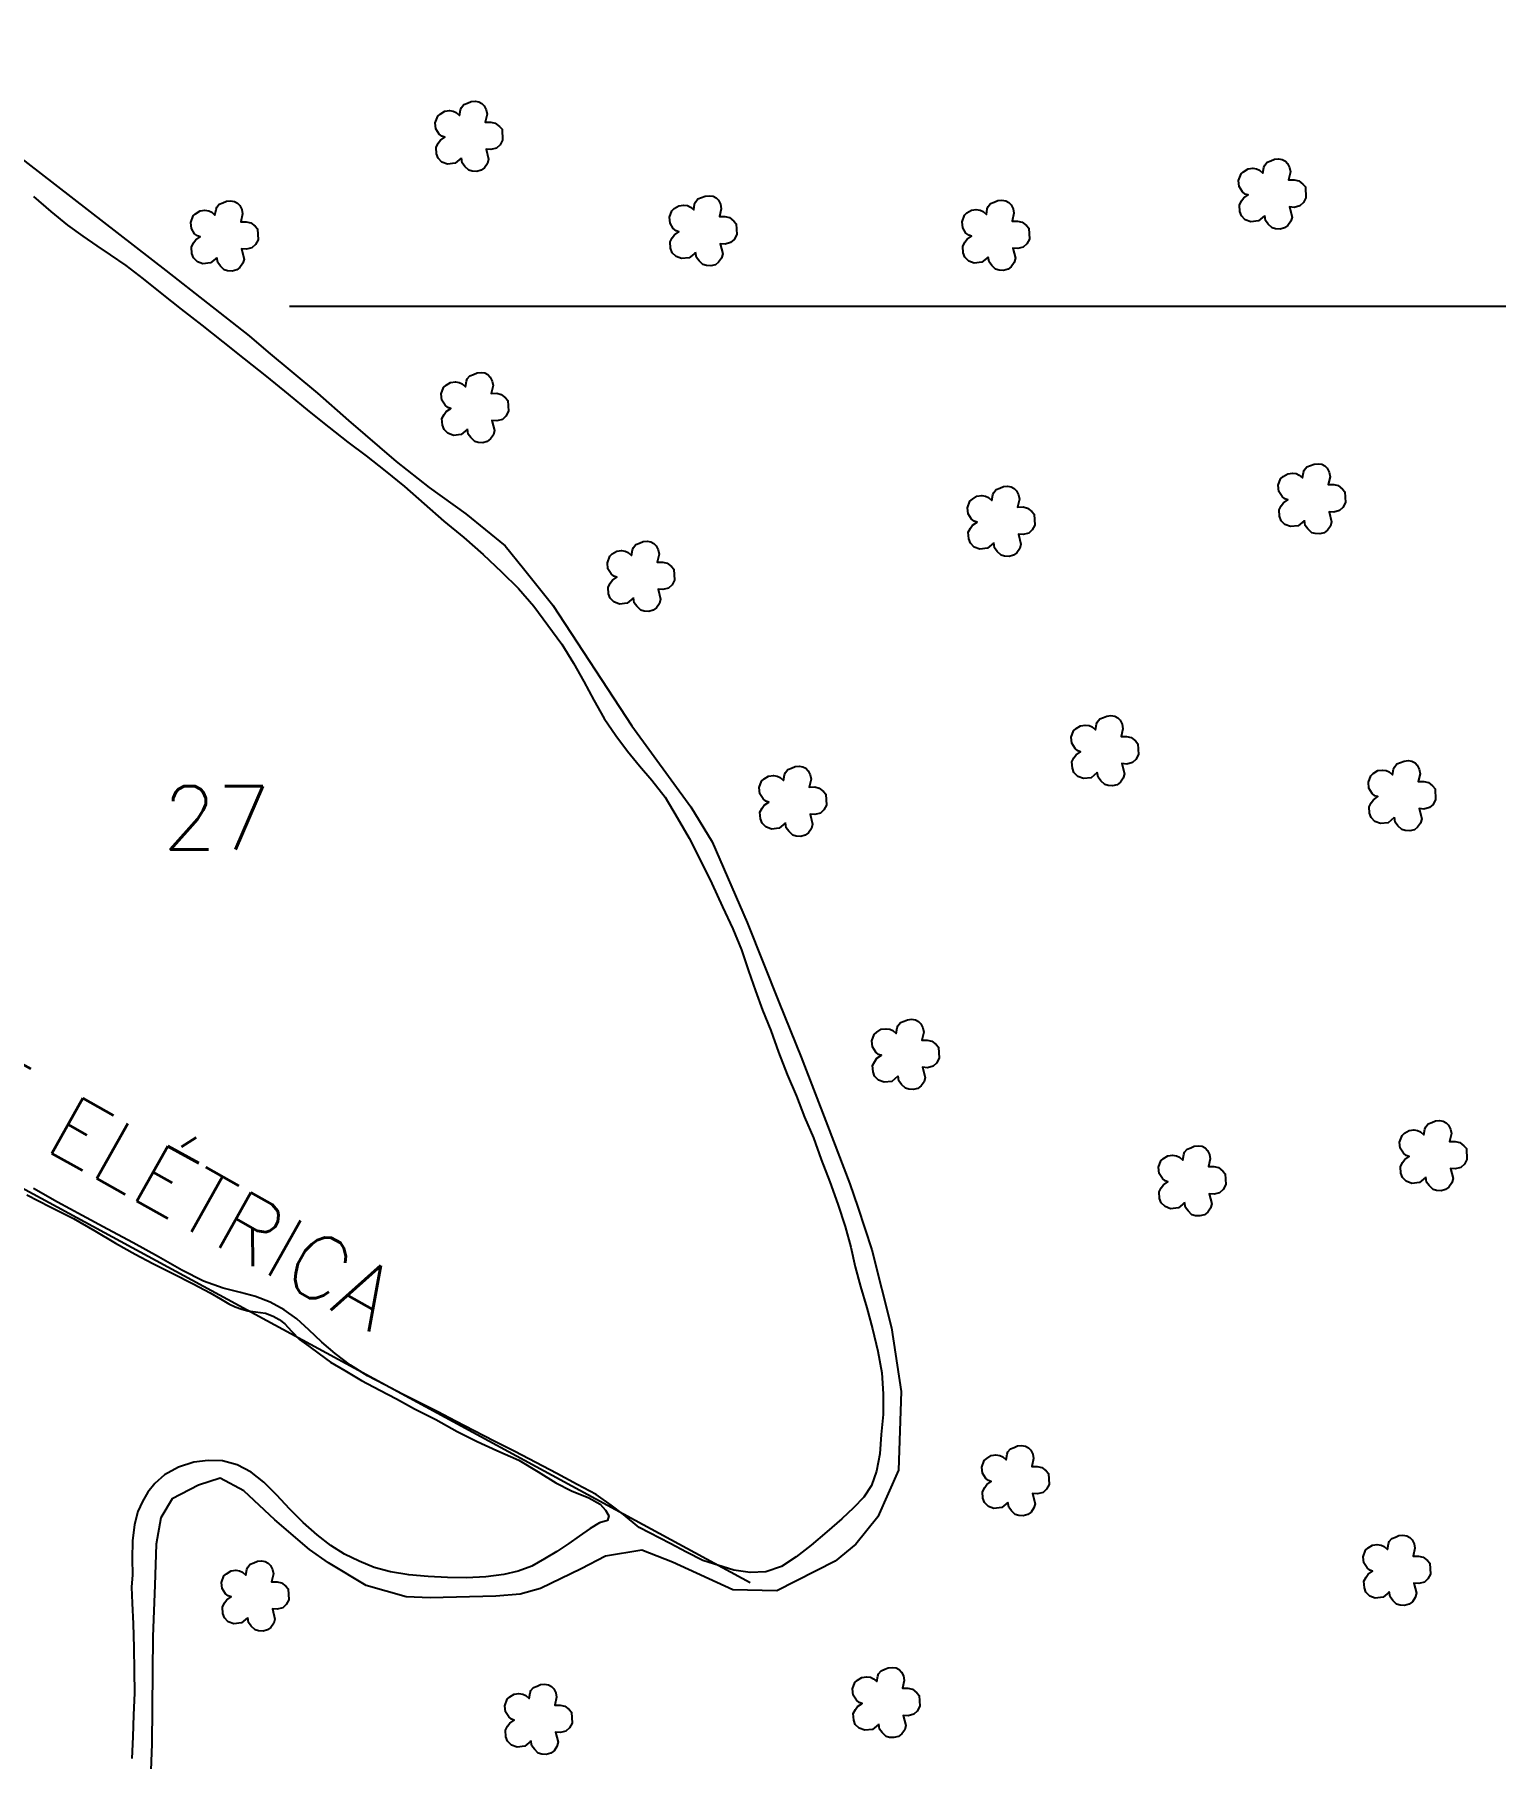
# Model space of a CAD drawing. Header units: inches. Extents: x 722598 to 724698, y 7810443 to 7813413.
# Drawn here: x 723589.3 to 723889.4, y 7811201.7 to 7811555.8 of the extents above; entities that cross this region are included whole.
import ezdxf
from ezdxf.enums import TextEntityAlignment as Align

# ---------------------------------------------------------------- set-up
doc = ezdxf.new("R2010")
doc.units = ezdxf.units.IN
doc.header["$MEASUREMENT"] = 0
doc.linetypes.add('CONTINUO', pattern=[0])
for name, color, linetype in [('0114000624', 1, 'Continuous'), ('0114000624027', 5, 'Continuous'), ('0114000624028', 5, 'Continuous'), ('MALHA', 8, 'Continuous'), ('MATO', 3, 'Continuous'), ('REDE_DE_LUZ', 6, 'Continuous'), ('TEXTO', 7, 'Continuous')]:
    doc.layers.add(name, color=color, linetype=linetype)
doc.layers.add('TEXTO_DIVERSOS', color=7, linetype='Continuous', lineweight=5)
doc.styles.add('Simplex', font='simplex.shx')

msp = doc.modelspace()

# ---------------------------------------------------------------- linework, layer by layer
at = {"layer": '0114000624'}
msp.add_lwpolyline([(723510.49, 7811589.42), (723616.3, 7811507.34), (723633.4, 7811493.9), (723637.31, 7811490.57), (723647.44, 7811482.14), (723653.83, 7811476.55), (723663.59, 7811468.14), (723670.39, 7811462.78), (723677.88, 7811457.36), (723685.98, 7811450.82), (723689.77, 7811446.17), (723695.77, 7811438.6), (723712, 7811413.8), (723724.14, 7811397.18), (723728.51, 7811389.98), (723735.69, 7811373.44), (723742.28, 7811356.91), (723746.75, 7811345.76), (723752.2, 7811331.77), (723756.73, 7811319.78), (723758.39, 7811314.97), (723761.29, 7811306.2), (723765.33, 7811290.2), (723767.33, 7811277.12), (723766.72, 7811260.98), (723762.54, 7811251.37), (723757.99, 7811245.77), (723753.72, 7811242.27), (723741.77, 7811236.2), (723732.73, 7811236.37), (723720.36, 7811242.1), (723714.04, 7811244.52), (723706.55, 7811243.29), (723701.61, 7811240.73), (723693.21, 7811236.65), (723689.03, 7811235.49), (723684.05, 7811235.06), (723670.57, 7811234.74), (723665.64, 7811234.95), (723657.46, 7811237.3), (723649.69, 7811241.94), (723645.81, 7811244.65), (723638.68, 7811250.73), (723632.34, 7811256.71), (723627.43, 7811259.32), (723622.99, 7811257.9), (723617.62, 7811255.04), (723615.25, 7811251.15), (723614.3, 7811245.75), (723614.01, 7811237.33), (723613.6, 7811226.81), (723613.59, 7811219.5), (723613.43, 7811204.77), (723613.13, 7811197.5)], dxfattribs=at)
at = {"layer": '0114000624027'}
msp.add_lwpolyline([(723589.11, 7811522.54), (723592.68, 7811519.46), (723596.08, 7811516.63), (723599.26, 7811514.38), (723602.15, 7811512.41), (723604.87, 7811510.53), (723608.05, 7811508.35), (723611.63, 7811505.6), (723615.48, 7811502.58), (723619.43, 7811499.42), (723623.68, 7811496.1), (723628, 7811492.66), (723632.38, 7811489.2), (723636.94, 7811485.59), (723641.45, 7811481.91), (723645.74, 7811478.36), (723649.78, 7811475.14), (723653.65, 7811472.11), (723657.42, 7811469.26), (723661.31, 7811466.18), (723665.28, 7811462.95), (723669.33, 7811459.45), (723673.37, 7811455.89), (723677.49, 7811452.51), (723681.48, 7811448.98), (723685.24, 7811445.42), (723688.73, 7811442), (723691.87, 7811438.39), (723694.76, 7811434.47), (723697.6, 7811430.59), (723699.99, 7811426.69), (723702.14, 7811422.93), (723704.21, 7811419.08), (723706.31, 7811415.33), (723708.69, 7811411.81), (723711.12, 7811408.63), (723713.56, 7811405.6), (723716.13, 7811402.64), (723718.81, 7811399.17), (723721.32, 7811395.02), (723723.77, 7811390.77), (723726.07, 7811386.2), (723728.43, 7811381.42), (723730.64, 7811376.65), (723732.71, 7811372.13), (723734.53, 7811367.79), (723735.97, 7811363.49), (723737.39, 7811359.38), (723738.85, 7811355.44), (723740.51, 7811351.27), (723742.14, 7811346.81), (723743.92, 7811342.23), (723745.79, 7811337.79), (723747.47, 7811333.46), (723749.28, 7811329.19), (723750.88, 7811324.73), (723752.67, 7811320.2), (723754.28, 7811315.59), (723755.78, 7811311.03), (723756.97, 7811306.76), (723757.88, 7811302.74), (723758.93, 7811298.67), (723760.22, 7811294.31), (723761.43, 7811290), (723762.5, 7811285.43), (723763.34, 7811280.93), (723763.6, 7811276.61), (723763.62, 7811272.42), (723763.22, 7811268.29), (723762.9, 7811264.33), (723762.21, 7811260.76), (723761.23, 7811257.8), (723759.63, 7811255.43), (723757.54, 7811253.25), (723755.1, 7811250.99), (723752.05, 7811248.3), (723748.81, 7811245.57), (723745.72, 7811243.15), (723742.72, 7811241.21), (723739.52, 7811240.09), (723736.31, 7811239.94), (723732.93, 7811240.45), (723726.56, 7811242.4), (723723.22, 7811244.12), (723719.85, 7811245.92), (723713.51, 7811249.18), (723710.28, 7811251.86), (723707.78, 7811253.8), (723704.66, 7811255.93), (723700.75, 7811258), (723696.61, 7811260.28), (723692.29, 7811262.53), (723687.94, 7811264.82), (723683.71, 7811266.95), (723679.59, 7811269.03), (723675.79, 7811271.01), (723672.14, 7811272.91), (723668.61, 7811274.75), (723664.93, 7811276.58), (723661.25, 7811278.48), (723657.74, 7811280.33), (723654.2, 7811282.52), (723651.05, 7811284.92), (723648.32, 7811287.26), (723645.67, 7811289.78), (723643.19, 7811292.02), (723640.57, 7811293.92), (723637.7, 7811295.43), (723634.74, 7811296.61), (723631.66, 7811297.43), (723628.07, 7811298.31), (723624, 7811299.77), (723619.57, 7811302.02), (723614.76, 7811304.77), (723609.6, 7811307.63), (723604.33, 7811310.46), (723599.13, 7811313.25), (723594.06, 7811315.97), (723589.11, 7811318.78)], dxfattribs=at)
at = {"layer": '0114000624028'}
msp.add_lwpolyline([(723587.76, 7811317.53), (723592.56, 7811315.02), (723597.32, 7811312.64), (723601.74, 7811310.08), (723605.93, 7811307.58), (723609.99, 7811305.34), (723613.61, 7811303.39), (723617.75, 7811301.38), (723621.9, 7811299.23), (723625.38, 7811297.39), (723627.49, 7811296.12), (723629.2, 7811295.09), (723630.53, 7811294.48), (723631.87, 7811294), (723633.16, 7811293.69), (723634.72, 7811293.45), (723636.75, 7811293.2), (723638.31, 7811292.62), (723639.56, 7811291.91), (723640.72, 7811290.98), (723642.1, 7811289.5), (723643.73, 7811287.79), (723645.69, 7811286.4), (723647.79, 7811284.87), (723650.12, 7811283.17), (723653.04, 7811281.42), (723656.5, 7811279.36), (723660.23, 7811277.36), (723663.66, 7811275.62), (723667.38, 7811273.56), (723671.77, 7811271.34), (723676.15, 7811268.87), (723680.25, 7811266.84), (723684.24, 7811265.02), (723688.79, 7811263.02), (723692.78, 7811260.6), (723696.41, 7811258.39), (723699.57, 7811256.75), (723703.19, 7811255.28), (723705.5, 7811253.97), (723706.6, 7811252.74), (723707.24, 7811251.58), (723707, 7811250.63), (723705.35, 7811250.13), (723703.46, 7811249.01), (723701.2, 7811247.42), (723699.02, 7811245.87), (723696.61, 7811244.28), (723694.06, 7811242.73), (723691.46, 7811241.27), (723688.66, 7811240.2), (723685.7, 7811239.5), (723682.02, 7811239.05), (723678.05, 7811238.87), (723674.12, 7811238.9), (723670.2, 7811239.12), (723666.23, 7811239.47), (723662.43, 7811240.1), (723659.06, 7811241), (723656, 7811242.25), (723653, 7811243.74), (723650.16, 7811245.5), (723647.37, 7811247.65), (723644.5, 7811250.2), (723641.66, 7811252.99), (723639.12, 7811255.82), (723636.45, 7811258.49), (723633.84, 7811260.57), (723630.92, 7811262.03), (723627.91, 7811262.88), (723624.98, 7811262.96), (723622.04, 7811262.59), (723618.87, 7811261.55), (723616.03, 7811260.03), (723614.05, 7811258.19), (723612.62, 7811256.44), (723611.5, 7811254.5), (723610.52, 7811252.44), (723609.85, 7811249.83), (723609.44, 7811246.42), (723609.37, 7811242.77), (723609.43, 7811239.49), (723609.26, 7811236.94), (723609.37, 7811233.65), (723609.62, 7811229.39), (723609.74, 7811224.51), (723609.82, 7811219.75), (723609.83, 7811215.13), (723609.65, 7811210.69), (723609.52, 7811206.19), (723609.31, 7811201.73)], dxfattribs=at)
at = {"layer": 'MALHA', "color": 8}
msp.add_lwpolyline([(723641.66, 7811500), (724069.16, 7811500)], dxfattribs=at)
at = {"layer": 'MATO', "linetype": 'CONTINUO'}
for points in [[(723676.96, 7811530.4, 0), (723675.71, 7811529.36, 0), (723674.13, 7811529.18, 0), (723673, 7811529.61, 0), (723672.2, 7811530.4, 0), (723671.87, 7811531.3, 0), (723671.78, 7811532.63, 0), (723672.21, 7811533.47, 0), (723672.67, 7811534.09, 0), (723673.58, 7811534.71, 0), (723673, 7811534.9, 0), (723672.43, 7811535.37, 0), (723671.76, 7811536.43, 0), (723671.63, 7811537.69, 0), (723672.12, 7811539.01, 0), (723672.63, 7811539.48, 0), (723673.56, 7811540.05, 0), (723674.54, 7811540.18, 0), (723675.32, 7811540.06, 0), (723675.93, 7811539.78, 0), (723676.61, 7811539.18, 0), (723676.81, 7811540.33, 0), (723676.99, 7811540.79, 0), (723677.49, 7811541.43, 0), (723678.24, 7811541.71, 0), (723678.98, 7811542.03, 0), (723679.8, 7811542.11, 0), (723680.58, 7811542, 0), (723681.22, 7811541.66, 0), (723681.69, 7811541.15, 0), (723682.1, 7811540.34, 0), (723682.27, 7811539.43, 0), (723681.89, 7811537.82, 0), (723683.02, 7811537.83, 0), (723683.96, 7811537.61, 0), (723684.84, 7811536.91, 0), (723685.33, 7811536.35, 0), (723685.46, 7811534.13, 0), (723684.92, 7811533.13, 0), (723684.19, 7811532.47, 0), (723683.05, 7811532.16, 0), (723682.05, 7811532.25, 0), (723682.59, 7811530.17, 0), (723682.34, 7811529.29, 0), (723681.74, 7811528.44, 0), (723681.08, 7811527.92, 0), (723680.14, 7811527.69, 0), (723679.21, 7811527.74, 0), (723678.51, 7811527.94, 0), (723677.71, 7811528.73, 0), (723677.17, 7811529.44, 0), (723677, 7811530.51, 0)], [(723841.93, 7811518.55, 0), (723840.68, 7811517.51, 0), (723839.1, 7811517.33, 0), (723837.97, 7811517.76, 0), (723837.17, 7811518.55, 0), (723836.84, 7811519.45, 0), (723836.75, 7811520.78, 0), (723837.18, 7811521.62, 0), (723837.64, 7811522.24, 0), (723838.55, 7811522.86, 0), (723837.97, 7811523.05, 0), (723837.4, 7811523.52, 0), (723836.72, 7811524.58, 0), (723836.6, 7811525.84, 0), (723837.09, 7811527.16, 0), (723837.6, 7811527.63, 0), (723838.53, 7811528.2, 0), (723839.51, 7811528.33, 0), (723840.29, 7811528.22, 0), (723840.9, 7811527.93, 0), (723841.58, 7811527.33, 0), (723841.78, 7811528.48, 0), (723841.95, 7811528.94, 0), (723842.46, 7811529.58, 0), (723843.21, 7811529.86, 0), (723843.95, 7811530.18, 0), (723844.77, 7811530.26, 0), (723845.55, 7811530.15, 0), (723846.19, 7811529.81, 0), (723846.66, 7811529.3, 0), (723847.07, 7811528.49, 0), (723847.23, 7811527.58, 0), (723846.86, 7811525.97, 0), (723847.99, 7811525.98, 0), (723848.93, 7811525.76, 0), (723849.81, 7811525.06, 0), (723850.3, 7811524.5, 0), (723850.43, 7811522.28, 0), (723849.89, 7811521.28, 0), (723849.16, 7811520.62, 0), (723848.02, 7811520.31, 0), (723847.02, 7811520.4, 0), (723847.56, 7811518.32, 0), (723847.31, 7811517.44, 0), (723846.71, 7811516.59, 0), (723846.05, 7811516.07, 0), (723845.11, 7811515.84, 0), (723844.18, 7811515.89, 0), (723843.48, 7811516.09, 0), (723842.68, 7811516.88, 0), (723842.13, 7811517.59, 0), (723841.97, 7811518.66, 0)], [(723626.74, 7811509.93, 0), (723625.5, 7811508.89, 0), (723623.91, 7811508.7, 0), (723622.79, 7811509.14, 0), (723621.99, 7811509.93, 0), (723621.65, 7811510.83, 0), (723621.57, 7811512.16, 0), (723622, 7811513, 0), (723622.45, 7811513.62, 0), (723623.36, 7811514.24, 0), (723622.78, 7811514.43, 0), (723622.21, 7811514.9, 0), (723621.54, 7811515.96, 0), (723621.42, 7811517.22, 0), (723621.9, 7811518.54, 0), (723622.41, 7811519.01, 0), (723623.34, 7811519.57, 0), (723624.32, 7811519.71, 0), (723625.1, 7811519.59, 0), (723625.72, 7811519.31, 0), (723626.39, 7811518.7, 0), (723626.6, 7811519.86, 0), (723626.77, 7811520.32, 0), (723627.27, 7811520.96, 0), (723628.03, 7811521.24, 0), (723628.76, 7811521.56, 0), (723629.59, 7811521.64, 0), (723630.37, 7811521.53, 0), (723631, 7811521.19, 0), (723631.47, 7811520.68, 0), (723631.89, 7811519.87, 0), (723632.05, 7811518.96, 0), (723631.67, 7811517.34, 0), (723632.8, 7811517.36, 0), (723633.74, 7811517.14, 0), (723634.62, 7811516.44, 0), (723635.11, 7811515.88, 0), (723635.24, 7811513.65, 0), (723634.7, 7811512.66, 0), (723633.98, 7811512, 0), (723632.83, 7811511.69, 0), (723631.84, 7811511.78, 0), (723632.37, 7811509.7, 0), (723632.12, 7811508.82, 0), (723631.52, 7811507.97, 0), (723630.86, 7811507.45, 0), (723629.92, 7811507.21, 0), (723628.99, 7811507.27, 0), (723628.29, 7811507.47, 0), (723627.49, 7811508.26, 0), (723626.95, 7811508.96, 0), (723626.78, 7811510.04, 0)], [(723725.04, 7811511, 0), (723723.79, 7811509.95, 0), (723722.21, 7811509.77, 0), (723721.08, 7811510.21, 0), (723720.28, 7811511, 0), (723719.95, 7811511.9, 0), (723719.86, 7811513.23, 0), (723720.29, 7811514.07, 0), (723720.75, 7811514.69, 0), (723721.66, 7811515.31, 0), (723721.08, 7811515.49, 0), (723720.51, 7811515.97, 0), (723719.84, 7811517.03, 0), (723719.71, 7811518.29, 0), (723720.2, 7811519.6, 0), (723720.71, 7811520.07, 0), (723721.64, 7811520.64, 0), (723722.62, 7811520.77, 0), (723723.4, 7811520.66, 0), (723724.01, 7811520.38, 0), (723724.69, 7811519.77, 0), (723724.89, 7811520.93, 0), (723725.07, 7811521.39, 0), (723725.57, 7811522.03, 0), (723726.32, 7811522.3, 0), (723727.06, 7811522.63, 0), (723727.88, 7811522.7, 0), (723728.66, 7811522.59, 0), (723729.3, 7811522.26, 0), (723729.77, 7811521.75, 0), (723730.18, 7811520.93, 0), (723730.34, 7811520.03, 0), (723729.97, 7811518.41, 0), (723731.1, 7811518.43, 0), (723732.04, 7811518.2, 0), (723732.92, 7811517.5, 0), (723733.41, 7811516.95, 0), (723733.54, 7811514.72, 0), (723733, 7811513.73, 0), (723732.27, 7811513.06, 0), (723731.13, 7811512.76, 0), (723730.13, 7811512.85, 0), (723730.67, 7811510.77, 0), (723730.42, 7811509.88, 0), (723729.82, 7811509.04, 0), (723729.16, 7811508.51, 0), (723728.22, 7811508.28, 0), (723727.29, 7811508.34, 0), (723726.59, 7811508.54, 0), (723725.79, 7811509.32, 0), (723725.25, 7811510.03, 0), (723725.08, 7811511.11, 0)], [(723785.14, 7811510.08, 0), (723783.89, 7811509.03, 0), (723782.31, 7811508.85, 0), (723781.18, 7811509.29, 0), (723780.38, 7811510.07, 0), (723780.05, 7811510.97, 0), (723779.96, 7811512.3, 0), (723780.39, 7811513.14, 0), (723780.85, 7811513.77, 0), (723781.76, 7811514.38, 0), (723781.18, 7811514.57, 0), (723780.61, 7811515.04, 0), (723779.94, 7811516.1, 0), (723779.81, 7811517.36, 0), (723780.3, 7811518.68, 0), (723780.81, 7811519.15, 0), (723781.74, 7811519.72, 0), (723782.72, 7811519.85, 0), (723783.5, 7811519.74, 0), (723784.11, 7811519.45, 0), (723784.79, 7811518.85, 0), (723784.99, 7811520, 0), (723785.17, 7811520.46, 0), (723785.67, 7811521.1, 0), (723786.42, 7811521.38, 0), (723787.16, 7811521.7, 0), (723787.98, 7811521.78, 0), (723788.76, 7811521.67, 0), (723789.4, 7811521.33, 0), (723789.87, 7811520.82, 0), (723790.28, 7811520.01, 0), (723790.44, 7811519.1, 0), (723790.07, 7811517.49, 0), (723791.2, 7811517.5, 0), (723792.14, 7811517.28, 0), (723793.02, 7811516.58, 0), (723793.51, 7811516.02, 0), (723793.64, 7811513.8, 0), (723793.1, 7811512.8, 0), (723792.37, 7811512.14, 0), (723791.23, 7811511.83, 0), (723790.23, 7811511.92, 0), (723790.77, 7811509.84, 0), (723790.52, 7811508.96, 0), (723789.92, 7811508.11, 0), (723789.26, 7811507.59, 0), (723788.32, 7811507.36, 0), (723787.39, 7811507.41, 0), (723786.69, 7811507.61, 0), (723785.89, 7811508.4, 0), (723785.34, 7811509.11, 0), (723785.18, 7811510.18, 0)], [(723678.18, 7811474.7, 0), (723676.94, 7811473.65, 0), (723675.35, 7811473.47, 0), (723674.22, 7811473.91, 0), (723673.42, 7811474.7, 0), (723673.09, 7811475.6, 0), (723673, 7811476.93, 0), (723673.44, 7811477.77, 0), (723673.89, 7811478.39, 0), (723674.8, 7811479.01, 0), (723674.22, 7811479.19, 0), (723673.65, 7811479.67, 0), (723672.98, 7811480.73, 0), (723672.86, 7811481.99, 0), (723673.34, 7811483.3, 0), (723673.85, 7811483.77, 0), (723674.78, 7811484.34, 0), (723675.76, 7811484.47, 0), (723676.54, 7811484.36, 0), (723677.16, 7811484.08, 0), (723677.83, 7811483.47, 0), (723678.04, 7811484.63, 0), (723678.21, 7811485.09, 0), (723678.71, 7811485.73, 0), (723679.47, 7811486, 0), (723680.2, 7811486.33, 0), (723681.03, 7811486.4, 0), (723681.81, 7811486.29, 0), (723682.44, 7811485.96, 0), (723682.91, 7811485.45, 0), (723683.33, 7811484.63, 0), (723683.49, 7811483.73, 0), (723683.11, 7811482.11, 0), (723684.24, 7811482.13, 0), (723685.18, 7811481.9, 0), (723686.06, 7811481.21, 0), (723686.55, 7811480.65, 0), (723686.68, 7811478.42, 0), (723686.14, 7811477.43, 0), (723685.41, 7811476.76, 0), (723684.27, 7811476.46, 0), (723683.27, 7811476.55, 0), (723683.81, 7811474.47, 0), (723683.56, 7811473.58, 0), (723682.96, 7811472.74, 0), (723682.3, 7811472.21, 0), (723681.36, 7811471.98, 0), (723680.43, 7811472.04, 0), (723679.73, 7811472.24, 0), (723678.93, 7811473.02, 0), (723678.39, 7811473.73, 0), (723678.22, 7811474.81, 0)], [(723850.07, 7811455.96, 0), (723848.82, 7811454.91, 0), (723847.24, 7811454.73, 0), (723846.11, 7811455.17, 0), (723845.31, 7811455.95, 0), (723844.98, 7811456.86, 0), (723844.89, 7811458.19, 0), (723845.32, 7811459.03, 0), (723845.78, 7811459.65, 0), (723846.69, 7811460.27, 0), (723846.11, 7811460.45, 0), (723845.54, 7811460.92, 0), (723844.86, 7811461.98, 0), (723844.74, 7811463.25, 0), (723845.23, 7811464.56, 0), (723845.74, 7811465.03, 0), (723846.67, 7811465.6, 0), (723847.65, 7811465.73, 0), (723848.43, 7811465.62, 0), (723849.04, 7811465.33, 0), (723849.72, 7811464.73, 0), (723849.92, 7811465.88, 0), (723850.09, 7811466.35, 0), (723850.6, 7811466.99, 0), (723851.35, 7811467.26, 0), (723852.09, 7811467.59, 0), (723852.91, 7811467.66, 0), (723853.69, 7811467.55, 0), (723854.33, 7811467.22, 0), (723854.8, 7811466.71, 0), (723855.21, 7811465.89, 0), (723855.37, 7811464.99, 0), (723855, 7811463.37, 0), (723856.13, 7811463.39, 0), (723857.07, 7811463.16, 0), (723857.95, 7811462.46, 0), (723858.44, 7811461.9, 0), (723858.57, 7811459.68, 0), (723858.03, 7811458.68, 0), (723857.3, 7811458.02, 0), (723856.16, 7811457.72, 0), (723855.16, 7811457.8, 0), (723855.7, 7811455.73, 0), (723855.45, 7811454.84, 0), (723854.85, 7811454, 0), (723854.19, 7811453.47, 0), (723853.25, 7811453.24, 0), (723852.32, 7811453.3, 0), (723851.62, 7811453.49, 0), (723850.82, 7811454.28, 0), (723850.27, 7811454.99, 0), (723850.11, 7811456.07, 0)], [(723786.27, 7811451.34, 0), (723785.03, 7811450.29, 0), (723783.44, 7811450.11, 0), (723782.31, 7811450.55, 0), (723781.51, 7811451.33, 0), (723781.18, 7811452.24, 0), (723781.09, 7811453.57, 0), (723781.53, 7811454.41, 0), (723781.98, 7811455.03, 0), (723782.89, 7811455.65, 0), (723782.31, 7811455.83, 0), (723781.74, 7811456.3, 0), (723781.07, 7811457.36, 0), (723780.95, 7811458.63, 0), (723781.43, 7811459.94, 0), (723781.94, 7811460.41, 0), (723782.87, 7811460.98, 0), (723783.85, 7811461.11, 0), (723784.63, 7811461, 0), (723785.25, 7811460.71, 0), (723785.92, 7811460.11, 0), (723786.12, 7811461.26, 0), (723786.3, 7811461.73, 0), (723786.8, 7811462.37, 0), (723787.55, 7811462.64, 0), (723788.29, 7811462.97, 0), (723789.11, 7811463.04, 0), (723789.9, 7811462.93, 0), (723790.53, 7811462.6, 0), (723791, 7811462.09, 0), (723791.41, 7811461.27, 0), (723791.58, 7811460.37, 0), (723791.2, 7811458.75, 0), (723792.33, 7811458.77, 0), (723793.27, 7811458.54, 0), (723794.15, 7811457.84, 0), (723794.64, 7811457.28, 0), (723794.77, 7811455.06, 0), (723794.23, 7811454.06, 0), (723793.5, 7811453.4, 0), (723792.36, 7811453.1, 0), (723791.36, 7811453.18, 0), (723791.9, 7811451.11, 0), (723791.65, 7811450.22, 0), (723791.05, 7811449.38, 0), (723790.39, 7811448.85, 0), (723789.45, 7811448.62, 0), (723788.52, 7811448.68, 0), (723787.82, 7811448.87, 0), (723787.02, 7811449.66, 0), (723786.48, 7811450.37, 0), (723786.31, 7811451.45, 0)], [(723712.28, 7811440.05, 0), (723711.04, 7811439, 0), (723709.45, 7811438.82, 0), (723708.32, 7811439.26, 0), (723707.52, 7811440.04, 0), (723707.19, 7811440.94, 0), (723707.1, 7811442.27, 0), (723707.54, 7811443.11, 0), (723707.99, 7811443.74, 0), (723708.9, 7811444.35, 0), (723708.32, 7811444.54, 0), (723707.75, 7811445.01, 0), (723707.08, 7811446.07, 0), (723706.96, 7811447.33, 0), (723707.44, 7811448.65, 0), (723707.95, 7811449.12, 0), (723708.88, 7811449.69, 0), (723709.86, 7811449.82, 0), (723710.64, 7811449.71, 0), (723711.26, 7811449.42, 0), (723711.93, 7811448.82, 0), (723712.14, 7811449.97, 0), (723712.31, 7811450.43, 0), (723712.81, 7811451.07, 0), (723713.57, 7811451.35, 0), (723714.3, 7811451.67, 0), (723715.13, 7811451.75, 0), (723715.91, 7811451.64, 0), (723716.54, 7811451.3, 0), (723717.01, 7811450.79, 0), (723717.43, 7811449.98, 0), (723717.59, 7811449.07, 0), (723717.21, 7811447.46, 0), (723718.34, 7811447.47, 0), (723719.28, 7811447.25, 0), (723720.16, 7811446.55, 0), (723720.65, 7811445.99, 0), (723720.78, 7811443.77, 0), (723720.24, 7811442.77, 0), (723719.51, 7811442.11, 0), (723718.37, 7811441.8, 0), (723717.37, 7811441.89, 0), (723717.91, 7811439.81, 0), (723717.66, 7811438.93, 0), (723717.06, 7811438.08, 0), (723716.4, 7811437.56, 0), (723715.46, 7811437.33, 0), (723714.53, 7811437.38, 0), (723713.83, 7811437.58, 0), (723713.03, 7811438.37, 0), (723712.49, 7811439.08, 0), (723712.32, 7811440.15, 0)], [(723807.54, 7811404.22, 0), (723806.29, 7811403.17, 0), (723804.71, 7811402.99, 0), (723803.58, 7811403.42, 0), (723802.78, 7811404.21, 0), (723802.45, 7811405.11, 0), (723802.36, 7811406.44, 0), (723802.79, 7811407.28, 0), (723803.25, 7811407.9, 0), (723804.16, 7811408.52, 0), (723803.58, 7811408.71, 0), (723803.01, 7811409.18, 0), (723802.33, 7811410.24, 0), (723802.21, 7811411.5, 0), (723802.7, 7811412.82, 0), (723803.21, 7811413.29, 0), (723804.14, 7811413.86, 0), (723805.11, 7811413.99, 0), (723805.89, 7811413.88, 0), (723806.51, 7811413.59, 0), (723807.19, 7811412.99, 0), (723807.39, 7811414.14, 0), (723807.56, 7811414.6, 0), (723808.07, 7811415.24, 0), (723808.82, 7811415.52, 0), (723809.55, 7811415.84, 0), (723810.38, 7811415.92, 0), (723811.16, 7811415.81, 0), (723811.8, 7811415.47, 0), (723812.27, 7811414.96, 0), (723812.68, 7811414.15, 0), (723812.84, 7811413.24, 0), (723812.47, 7811411.63, 0), (723813.6, 7811411.64, 0), (723814.53, 7811411.42, 0), (723815.42, 7811410.72, 0), (723815.91, 7811410.16, 0), (723816.04, 7811407.94, 0), (723815.49, 7811406.94, 0), (723814.77, 7811406.28, 0), (723813.63, 7811405.97, 0), (723812.63, 7811406.06, 0), (723813.16, 7811403.98, 0), (723812.92, 7811403.1, 0), (723812.32, 7811402.25, 0), (723811.66, 7811401.73, 0), (723810.72, 7811401.5, 0), (723809.79, 7811401.55, 0), (723809.09, 7811401.75, 0), (723808.29, 7811402.54, 0), (723807.74, 7811403.25, 0), (723807.58, 7811404.32, 0)], [(723743.49, 7811393.84, 0), (723742.25, 7811392.79, 0), (723740.66, 7811392.61, 0), (723739.53, 7811393.05, 0), (723738.73, 7811393.83, 0), (723738.4, 7811394.74, 0), (723738.31, 7811396.07, 0), (723738.75, 7811396.91, 0), (723739.2, 7811397.53, 0), (723740.11, 7811398.15, 0), (723739.53, 7811398.33, 0), (723738.96, 7811398.8, 0), (723738.29, 7811399.86, 0), (723738.17, 7811401.13, 0), (723738.65, 7811402.44, 0), (723739.16, 7811402.91, 0), (723740.09, 7811403.48, 0), (723741.07, 7811403.61, 0), (723741.85, 7811403.5, 0), (723742.47, 7811403.21, 0), (723743.14, 7811402.61, 0), (723743.35, 7811403.76, 0), (723743.52, 7811404.22, 0), (723744.02, 7811404.86, 0), (723744.78, 7811405.14, 0), (723745.51, 7811405.47, 0), (723746.34, 7811405.54, 0), (723747.12, 7811405.43, 0), (723747.75, 7811405.1, 0), (723748.22, 7811404.59, 0), (723748.64, 7811403.77, 0), (723748.8, 7811402.86, 0), (723748.42, 7811401.25, 0), (723749.55, 7811401.27, 0), (723750.49, 7811401.04, 0), (723751.37, 7811400.34, 0), (723751.86, 7811399.78, 0), (723751.99, 7811397.56, 0), (723751.45, 7811396.56, 0), (723750.72, 7811395.9, 0), (723749.58, 7811395.6, 0), (723748.58, 7811395.68, 0), (723749.12, 7811393.61, 0), (723748.87, 7811392.72, 0), (723748.27, 7811391.88, 0), (723747.61, 7811391.35, 0), (723746.67, 7811391.12, 0), (723745.74, 7811391.18, 0), (723745.04, 7811391.37, 0), (723744.24, 7811392.16, 0), (723743.7, 7811392.87, 0), (723743.53, 7811393.95, 0)], [(723868.56, 7811394.98, 0), (723867.32, 7811393.93, 0), (723865.73, 7811393.75, 0), (723864.6, 7811394.18, 0), (723863.8, 7811394.97, 0), (723863.47, 7811395.87, 0), (723863.38, 7811397.2, 0), (723863.82, 7811398.04, 0), (723864.27, 7811398.66, 0), (723865.18, 7811399.28, 0), (723864.6, 7811399.47, 0), (723864.03, 7811399.94, 0), (723863.36, 7811401, 0), (723863.24, 7811402.26, 0), (723863.72, 7811403.58, 0), (723864.23, 7811404.05, 0), (723865.16, 7811404.62, 0), (723866.14, 7811404.75, 0), (723866.92, 7811404.64, 0), (723867.53, 7811404.35, 0), (723868.21, 7811403.75, 0), (723868.41, 7811404.9, 0), (723868.59, 7811405.36, 0), (723869.09, 7811406, 0), (723869.84, 7811406.28, 0), (723870.58, 7811406.6, 0), (723871.4, 7811406.68, 0), (723872.19, 7811406.57, 0), (723872.82, 7811406.23, 0), (723873.29, 7811405.72, 0), (723873.7, 7811404.91, 0), (723873.87, 7811404, 0), (723873.49, 7811402.39, 0), (723874.62, 7811402.4, 0), (723875.56, 7811402.18, 0), (723876.44, 7811401.48, 0), (723876.93, 7811400.92, 0), (723877.06, 7811398.7, 0), (723876.52, 7811397.7, 0), (723875.79, 7811397.04, 0), (723874.65, 7811396.73, 0), (723873.65, 7811396.82, 0), (723874.19, 7811394.74, 0), (723873.94, 7811393.86, 0), (723873.34, 7811393.01, 0), (723872.68, 7811392.49, 0), (723871.74, 7811392.26, 0), (723870.81, 7811392.31, 0), (723870.11, 7811392.51, 0), (723869.31, 7811393.3, 0), (723868.77, 7811394.01, 0), (723868.6, 7811395.08, 0)], [(723766.61, 7811341.86, 0), (723765.37, 7811340.81, 0), (723763.78, 7811340.63, 0), (723762.65, 7811341.07, 0), (723761.85, 7811341.85, 0), (723761.52, 7811342.75, 0), (723761.43, 7811344.08, 0), (723761.86, 7811344.92, 0), (723762.32, 7811345.55, 0), (723763.23, 7811346.16, 0), (723762.65, 7811346.35, 0), (723762.08, 7811346.82, 0), (723761.41, 7811347.88, 0), (723761.29, 7811349.14, 0), (723761.77, 7811350.46, 0), (723762.28, 7811350.93, 0), (723763.21, 7811351.5, 0), (723764.19, 7811351.63, 0), (723764.97, 7811351.52, 0), (723765.58, 7811351.23, 0), (723766.26, 7811350.63, 0), (723766.46, 7811351.78, 0), (723766.64, 7811352.24, 0), (723767.14, 7811352.88, 0), (723767.89, 7811353.16, 0), (723768.63, 7811353.48, 0), (723769.45, 7811353.56, 0), (723770.24, 7811353.45, 0), (723770.87, 7811353.11, 0), (723771.34, 7811352.6, 0), (723771.75, 7811351.79, 0), (723771.92, 7811350.88, 0), (723771.54, 7811349.27, 0), (723772.67, 7811349.28, 0), (723773.61, 7811349.06, 0), (723774.49, 7811348.36, 0), (723774.98, 7811347.8, 0), (723775.11, 7811345.58, 0), (723774.57, 7811344.58, 0), (723773.84, 7811343.92, 0), (723772.7, 7811343.61, 0), (723771.7, 7811343.7, 0), (723772.24, 7811341.62, 0), (723771.99, 7811340.74, 0), (723771.39, 7811339.89, 0), (723770.73, 7811339.37, 0), (723769.79, 7811339.14, 0), (723768.86, 7811339.19, 0), (723768.16, 7811339.39, 0), (723767.36, 7811340.18, 0), (723766.82, 7811340.89, 0), (723766.65, 7811341.96, 0)], [(723874.99, 7811321.07, 0), (723873.74, 7811320.02, 0), (723872.16, 7811319.84, 0), (723871.03, 7811320.28, 0), (723870.23, 7811321.06, 0), (723869.9, 7811321.96, 0), (723869.81, 7811323.29, 0), (723870.24, 7811324.13, 0), (723870.7, 7811324.76, 0), (723871.61, 7811325.37, 0), (723871.03, 7811325.56, 0), (723870.46, 7811326.03, 0), (723869.78, 7811327.09, 0), (723869.66, 7811328.35, 0), (723870.15, 7811329.67, 0), (723870.66, 7811330.14, 0), (723871.59, 7811330.71, 0), (723872.57, 7811330.84, 0), (723873.35, 7811330.73, 0), (723873.96, 7811330.44, 0), (723874.64, 7811329.84, 0), (723874.84, 7811330.99, 0), (723875.01, 7811331.45, 0), (723875.52, 7811332.09, 0), (723876.27, 7811332.37, 0), (723877.01, 7811332.69, 0), (723877.83, 7811332.77, 0), (723878.61, 7811332.66, 0), (723879.25, 7811332.32, 0), (723879.72, 7811331.81, 0), (723880.13, 7811331, 0), (723880.29, 7811330.09, 0), (723879.92, 7811328.48, 0), (723881.05, 7811328.49, 0), (723881.99, 7811328.27, 0), (723882.87, 7811327.57, 0), (723883.36, 7811327.01, 0), (723883.49, 7811324.79, 0), (723882.95, 7811323.79, 0), (723882.22, 7811323.13, 0), (723881.08, 7811322.82, 0), (723880.08, 7811322.91, 0), (723880.62, 7811320.84, 0), (723880.37, 7811319.95, 0), (723879.77, 7811319.1, 0), (723879.11, 7811318.58, 0), (723878.17, 7811318.35, 0), (723877.24, 7811318.4, 0), (723876.54, 7811318.6, 0), (723875.74, 7811319.39, 0), (723875.19, 7811320.1, 0), (723875.03, 7811321.17, 0)], [(723825.47, 7811315.89, 0), (723824.22, 7811314.84, 0), (723822.64, 7811314.66, 0), (723821.51, 7811315.1, 0), (723820.71, 7811315.88, 0), (723820.38, 7811316.78, 0), (723820.29, 7811318.12, 0), (723820.72, 7811318.96, 0), (723821.18, 7811319.58, 0), (723822.09, 7811320.2, 0), (723821.51, 7811320.38, 0), (723820.94, 7811320.85, 0), (723820.26, 7811321.91, 0), (723820.14, 7811323.18, 0), (723820.63, 7811324.49, 0), (723821.14, 7811324.96, 0), (723822.07, 7811325.53, 0), (723823.05, 7811325.66, 0), (723823.83, 7811325.55, 0), (723824.44, 7811325.26, 0), (723825.12, 7811324.66, 0), (723825.32, 7811325.81, 0), (723825.49, 7811326.27, 0), (723826, 7811326.91, 0), (723826.75, 7811327.19, 0), (723827.49, 7811327.52, 0), (723828.31, 7811327.59, 0), (723829.09, 7811327.48, 0), (723829.73, 7811327.14, 0), (723830.2, 7811326.63, 0), (723830.61, 7811325.82, 0), (723830.77, 7811324.91, 0), (723830.4, 7811323.3, 0), (723831.53, 7811323.32, 0), (723832.47, 7811323.09, 0), (723833.35, 7811322.39, 0), (723833.84, 7811321.83, 0), (723833.97, 7811319.61, 0), (723833.43, 7811318.61, 0), (723832.7, 7811317.95, 0), (723831.56, 7811317.65, 0), (723830.56, 7811317.73, 0), (723831.1, 7811315.66, 0), (723830.85, 7811314.77, 0), (723830.25, 7811313.93, 0), (723829.59, 7811313.4, 0), (723828.65, 7811313.17, 0), (723827.72, 7811313.22, 0), (723827.02, 7811313.42, 0), (723826.22, 7811314.21, 0), (723825.67, 7811314.92, 0), (723825.51, 7811315.99, 0)], [(723789.19, 7811254.32, 0), (723787.95, 7811253.27, 0), (723786.36, 7811253.09, 0), (723785.24, 7811253.53, 0), (723784.44, 7811254.31, 0), (723784.1, 7811255.21, 0), (723784.02, 7811256.54, 0), (723784.45, 7811257.38, 0), (723784.9, 7811258.01, 0), (723785.81, 7811258.62, 0), (723785.23, 7811258.81, 0), (723784.66, 7811259.28, 0), (723783.99, 7811260.34, 0), (723783.87, 7811261.6, 0), (723784.35, 7811262.92, 0), (723784.86, 7811263.39, 0), (723785.79, 7811263.96, 0), (723786.77, 7811264.09, 0), (723787.55, 7811263.98, 0), (723788.17, 7811263.69, 0), (723788.84, 7811263.09, 0), (723789.05, 7811264.24, 0), (723789.22, 7811264.7, 0), (723789.72, 7811265.34, 0), (723790.48, 7811265.62, 0), (723791.21, 7811265.94, 0), (723792.04, 7811266.02, 0), (723792.82, 7811265.91, 0), (723793.45, 7811265.57, 0), (723793.92, 7811265.06, 0), (723794.34, 7811264.25, 0), (723794.5, 7811263.34, 0), (723794.12, 7811261.73, 0), (723795.25, 7811261.74, 0), (723796.19, 7811261.52, 0), (723797.07, 7811260.82, 0), (723797.56, 7811260.26, 0), (723797.69, 7811258.04, 0), (723797.15, 7811257.04, 0), (723796.43, 7811256.38, 0), (723795.28, 7811256.07, 0), (723794.29, 7811256.16, 0), (723794.82, 7811254.08, 0), (723794.57, 7811253.2, 0), (723793.97, 7811252.35, 0), (723793.31, 7811251.83, 0), (723792.37, 7811251.6, 0), (723791.44, 7811251.65, 0), (723790.74, 7811251.85, 0), (723789.94, 7811252.64, 0), (723789.4, 7811253.35, 0), (723789.23, 7811254.42, 0)], [(723867.5, 7811235.9, 0), (723866.26, 7811234.86, 0), (723864.67, 7811234.67, 0), (723863.55, 7811235.11, 0), (723862.75, 7811235.9, 0), (723862.42, 7811236.8, 0), (723862.33, 7811238.13, 0), (723862.76, 7811238.97, 0), (723863.21, 7811239.59, 0), (723864.12, 7811240.21, 0), (723863.54, 7811240.4, 0), (723862.97, 7811240.87, 0), (723862.3, 7811241.93, 0), (723862.18, 7811243.19, 0), (723862.66, 7811244.5, 0), (723863.17, 7811244.98, 0), (723864.1, 7811245.54, 0), (723865.08, 7811245.67, 0), (723865.86, 7811245.56, 0), (723866.48, 7811245.28, 0), (723867.15, 7811244.67, 0), (723867.36, 7811245.83, 0), (723867.53, 7811246.29, 0), (723868.03, 7811246.93, 0), (723868.79, 7811247.2, 0), (723869.52, 7811247.53, 0), (723870.35, 7811247.61, 0), (723871.13, 7811247.49, 0), (723871.76, 7811247.16, 0), (723872.23, 7811246.65, 0), (723872.65, 7811245.83, 0), (723872.81, 7811244.93, 0), (723872.43, 7811243.31, 0), (723873.56, 7811243.33, 0), (723874.5, 7811243.11, 0), (723875.38, 7811242.41, 0), (723875.87, 7811241.85, 0), (723876.01, 7811239.62, 0), (723875.46, 7811238.63, 0), (723874.74, 7811237.96, 0), (723873.6, 7811237.66, 0), (723872.6, 7811237.75, 0), (723873.13, 7811235.67, 0), (723872.88, 7811234.79, 0), (723872.28, 7811233.94, 0), (723871.62, 7811233.41, 0), (723870.68, 7811233.18, 0), (723869.75, 7811233.24, 0), (723869.05, 7811233.44, 0), (723868.25, 7811234.22, 0), (723867.71, 7811234.93, 0), (723867.54, 7811236.01, 0)], [(723633.08, 7811230.62, 0), (723631.83, 7811229.58, 0), (723630.25, 7811229.39, 0), (723629.12, 7811229.83, 0), (723628.32, 7811230.62, 0), (723627.99, 7811231.52, 0), (723627.9, 7811232.85, 0), (723628.33, 7811233.69, 0), (723628.79, 7811234.31, 0), (723629.7, 7811234.93, 0), (723629.12, 7811235.12, 0), (723628.55, 7811235.59, 0), (723627.88, 7811236.65, 0), (723627.75, 7811237.91, 0), (723628.24, 7811239.23, 0), (723628.75, 7811239.7, 0), (723629.68, 7811240.27, 0), (723630.66, 7811240.4, 0), (723631.44, 7811240.28, 0), (723632.05, 7811240, 0), (723632.73, 7811239.4, 0), (723632.93, 7811240.55, 0), (723633.11, 7811241.01, 0), (723633.61, 7811241.65, 0), (723634.36, 7811241.93, 0), (723635.1, 7811242.25, 0), (723635.92, 7811242.33, 0), (723636.7, 7811242.22, 0), (723637.34, 7811241.88, 0), (723637.81, 7811241.37, 0), (723638.22, 7811240.56, 0), (723638.38, 7811239.65, 0), (723638.01, 7811238.04, 0), (723639.14, 7811238.05, 0), (723640.08, 7811237.83, 0), (723640.96, 7811237.13, 0), (723641.45, 7811236.57, 0), (723641.58, 7811234.34, 0), (723641.04, 7811233.35, 0), (723640.31, 7811232.69, 0), (723639.17, 7811232.38, 0), (723638.17, 7811232.47, 0), (723638.71, 7811230.39, 0), (723638.46, 7811229.51, 0), (723637.86, 7811228.66, 0), (723637.2, 7811228.14, 0), (723636.26, 7811227.9, 0), (723635.33, 7811227.96, 0), (723634.63, 7811228.16, 0), (723633.83, 7811228.95, 0), (723633.29, 7811229.66, 0), (723633.12, 7811230.73, 0)], [(723762.64, 7811208.76, 0), (723761.39, 7811207.71, 0), (723759.81, 7811207.53, 0), (723758.68, 7811207.97, 0), (723757.88, 7811208.75, 0), (723757.55, 7811209.65, 0), (723757.46, 7811210.99, 0), (723757.89, 7811211.83, 0), (723758.35, 7811212.45, 0), (723759.26, 7811213.07, 0), (723758.68, 7811213.25, 0), (723758.11, 7811213.72, 0), (723757.43, 7811214.78, 0), (723757.31, 7811216.04, 0), (723757.8, 7811217.36, 0), (723758.31, 7811217.83, 0), (723759.24, 7811218.4, 0), (723760.21, 7811218.53, 0), (723760.99, 7811218.42, 0), (723761.61, 7811218.13, 0), (723762.29, 7811217.53, 0), (723762.49, 7811218.68, 0), (723762.66, 7811219.14, 0), (723763.17, 7811219.78, 0), (723763.92, 7811220.06, 0), (723764.66, 7811220.39, 0), (723765.48, 7811220.46, 0), (723766.26, 7811220.35, 0), (723766.9, 7811220.01, 0), (723767.37, 7811219.5, 0), (723767.78, 7811218.69, 0), (723767.94, 7811217.78, 0), (723767.57, 7811216.17, 0), (723768.7, 7811216.19, 0), (723769.63, 7811215.96, 0), (723770.52, 7811215.26, 0), (723771.01, 7811214.7, 0), (723771.14, 7811212.48, 0), (723770.59, 7811211.48, 0), (723769.87, 7811210.82, 0), (723768.73, 7811210.51, 0), (723767.73, 7811210.6, 0), (723768.26, 7811208.53, 0), (723768.02, 7811207.64, 0), (723767.42, 7811206.8, 0), (723766.76, 7811206.27, 0), (723765.82, 7811206.04, 0), (723764.89, 7811206.09, 0), (723764.19, 7811206.29, 0), (723763.39, 7811207.08, 0), (723762.84, 7811207.79, 0), (723762.68, 7811208.86, 0)], [(723691.24, 7811205.3, 0), (723689.99, 7811204.26, 0), (723688.41, 7811204.08, 0), (723687.28, 7811204.51, 0), (723686.48, 7811205.3, 0), (723686.15, 7811206.2, 0), (723686.06, 7811207.53, 0), (723686.49, 7811208.37, 0), (723686.95, 7811208.99, 0), (723687.86, 7811209.61, 0), (723687.28, 7811209.8, 0), (723686.71, 7811210.27, 0), (723686.03, 7811211.33, 0), (723685.91, 7811212.59, 0), (723686.4, 7811213.91, 0), (723686.91, 7811214.38, 0), (723687.84, 7811214.95, 0), (723688.81, 7811215.08, 0), (723689.59, 7811214.97, 0), (723690.21, 7811214.68, 0), (723690.89, 7811214.08, 0), (723691.09, 7811215.23, 0), (723691.26, 7811215.69, 0), (723691.77, 7811216.33, 0), (723692.52, 7811216.61, 0), (723693.25, 7811216.93, 0), (723694.08, 7811217.01, 0), (723694.86, 7811216.9, 0), (723695.5, 7811216.56, 0), (723695.97, 7811216.05, 0), (723696.38, 7811215.24, 0), (723696.54, 7811214.33, 0), (723696.17, 7811212.72, 0), (723697.3, 7811212.73, 0), (723698.23, 7811212.51, 0), (723699.12, 7811211.81, 0), (723699.61, 7811211.25, 0), (723699.74, 7811209.03, 0), (723699.19, 7811208.03, 0), (723698.47, 7811207.37, 0), (723697.33, 7811207.06, 0), (723696.33, 7811207.15, 0), (723696.86, 7811205.07, 0), (723696.62, 7811204.19, 0), (723696.02, 7811203.34, 0), (723695.36, 7811202.82, 0), (723694.42, 7811202.59, 0), (723693.49, 7811202.64, 0), (723692.79, 7811202.84, 0), (723691.99, 7811203.63, 0), (723691.44, 7811204.34, 0), (723691.28, 7811205.41, 0)]]:
    msp.add_polyline3d(points, dxfattribs=at)
at = {"layer": 'REDE_DE_LUZ', "elevation": -30.68}
msp.add_lwpolyline([(723285.81, 7811481.71), (723409.74, 7811415.65), (723472.74, 7811379.61), (723529.67, 7811349.88), (723736.3, 7811237.91)], dxfattribs=at)

# ---------------------------------------------------------------- texts
at = {"layer": 'TEXTO', "linetype": 'Continuous', "style": 'Simplex'}
msp.add_text('27', height=13, dxfattribs=at).set_placement((723626.73, 7811394.95), align=Align.MIDDLE_CENTER)
at = {"layer": 'TEXTO_DIVERSOS', "linetype": 'Continuous', "style": 'Simplex'}
msp.add_text('REDE ELÉTRICA', height=13, rotation=330.6761, dxfattribs=at).set_placement((723544.31, 7811353.31, -590.69))

doc.saveas('drawing.dxf')
